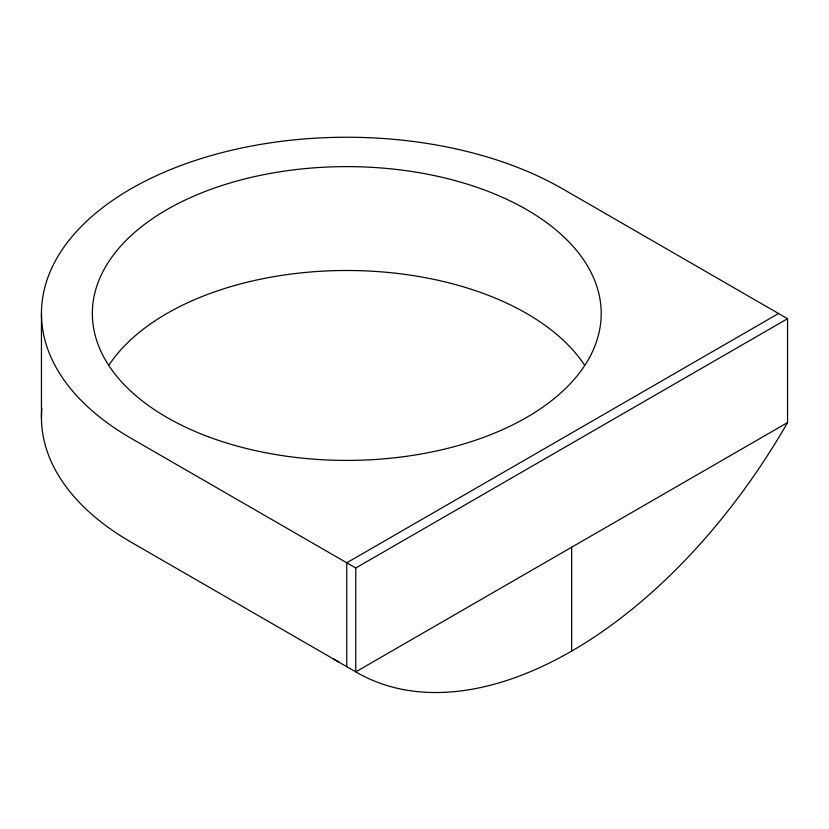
<?xml version="1.0" encoding="UTF-8"?>
<svg xmlns="http://www.w3.org/2000/svg" width="829" height="829" viewBox="0 0 829 829"><rect width="100%" height="100%" fill="white"/><g stroke="black" fill="none" stroke-linecap="round" stroke-linejoin="round"><path stroke-width="1.24" d="M778.555 313.517L346.771 562.798L346.771 666.671M787.55 318.709L562.663 188.867A305.321 176.276 0 0 0 130.878 188.867A305.321 176.276 0 0 0 130.878 438.158L355.765 568L787.55 318.709L787.55 422.583L355.765 671.863L130.878 542.031A305.321 176.276 0 0 1 41.864 408.158M571.658 547.223L571.658 651.097M355.765 568L355.765 671.863A429.992 248.254 -60 0 0 787.55 422.583M41.45 313.517L41.45 417.381M338.75 661.936A429.992 248.254 -60 0 1 333.279 658.879M109.231 364.739A254.43 146.899 0 0 1 346.771 270.492A254.43 146.899 0 0 1 584.3 364.739M208.193 436.707A254.43 146.899 0 0 0 600.849 321.196A254.43 146.899 0 0 0 231.26 182.629A254.43 146.899 0 0 0 208.193 436.707"/></g></svg>
